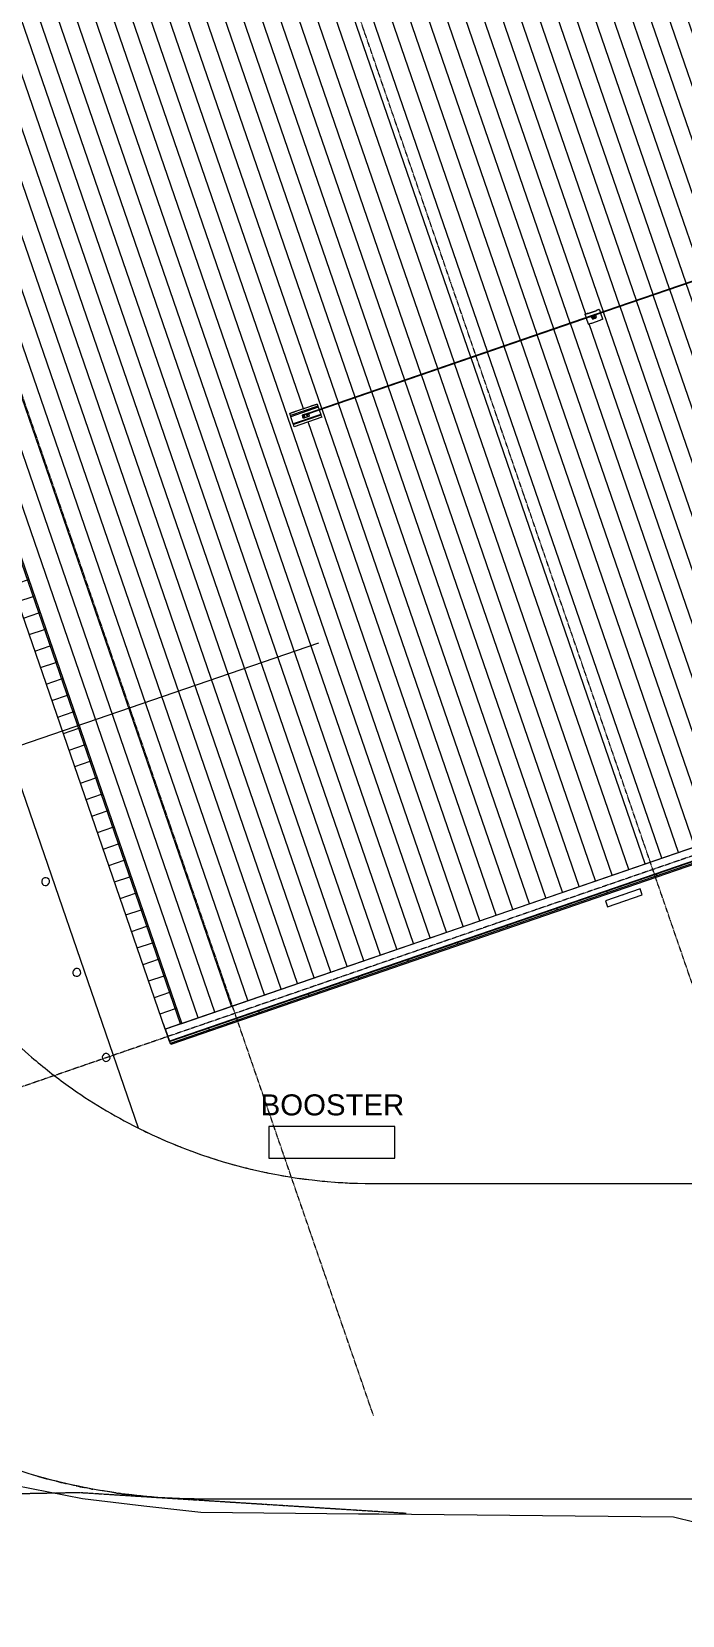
# Model space of a CAD drawing. Header units: millimetres. Extents: x -2478825 to -2336182, y 3945451 to 4053958.
# Drawn here: x -2448930 to -2436555, y 3946449 to 3976563 of the extents above; entities that cross this region are included whole.
import ezdxf

# ---------------------------------------------------------------- set-up
doc = ezdxf.new("R2010")
doc.units = ezdxf.units.MM
doc.linetypes.add('AEC_Double Dash', pattern=[39, 15, -4, 6, -4, 6, -4])
doc.linetypes.add('Grid Line', pattern=[21, 12, -3, 3, -3])
for name, color, linetype, lineweight in [('A-FLOR', 192, 'Continuous', 5), ('A-GENM', 13, 'Continuous', 5), ('A-ROOF', 132, 'Continuous', 5), ('A-ROOF-OTLN', 132, 'Continuous', 5), ('A-ROOF-PATT', 132, 'Continuous', 5), ('A-WALL', 113, 'Continuous', 5), ('C-PROP-LINE', 91, 'AEC_Double Dash', 13), ('C-TOPO', 7, 'Continuous', 5), ('F-FIRE', 13, 'Continuous', 5), ('G-ANNO-SYMB', 111, 'Continuous', 5), ('G-ANNO-TEXT', 231, 'Continuous', 5), ('Q-SPCQ', 91, 'Continuous', 5), ('S-GRID', 1, 'Continuous', 5)]:
    doc.layers.add(name, color=color, linetype=linetype, lineweight=lineweight)
doc.styles.add('Arial_1', font='arial.ttf', dxfattribs={"height": 400})

# ---------------------------------------------------------------- blocks, each defined once
blk = doc.blocks.new('Generic Models 6 - Generic Models 2-971374-ROOF - Part A')
at = {"layer": 'A-GENM'}
for p, q in [((-2444421, 3955744), (-2444421, 3955144)), ((-2442021, 3955744), (-2444421, 3955744)), ((-2442021, 3955144), (-2442021, 3955744)), ((-2444421, 3955144), (-2442021, 3955144))]:
    blk.add_line(p, q, dxfattribs=at)
blk = doc.blocks.new('Hydrant_double2 - Hydrant_double-1019330-ROOF - Part A')
at = {"layer": 'F-FIRE'}
for p, q in [((-2397509, 3973380), (-2398171, 3973152)), ((-2398132, 3973039), (-2397470, 3973267)), ((-2397470, 3973267), (-2397509, 3973380)), ((-2398171, 3973152), (-2398132, 3973039))]:
    blk.add_line(p, q, dxfattribs=at)
for start, end in [(99.2863, 118.7145), (279.2863, 298.7145)]:
    blk.add_arc((-2397820, 3973209), 60, start, end, dxfattribs=at)
blk = doc.blocks.new('Static Line_Sayfa_Metal Deck_Pan Mount - Up to 15 _ pitch - Max 2 Users-1845874-ROOF - Part A')
at = {"layer": 'Q-SPCQ'}
for p, q in [((-2350648, 4001334), (-2438250, 3971170)), ((-2438248, 3971163), (-2350646, 4001327)), ((-2438250, 3971171), (-2443680, 3969303)), ((-2443677, 3969295), (-2438247, 3971163)), ((-2438361, 3971204), (-2438409, 3971187)), ((-2438409, 3971187), (-2438408, 3971187)), ((-2438408, 3971187), (-2438361, 3971203)), ((-2438408, 3971187), (-2438405, 3971177)), ((-2438405, 3971178), (-2438405, 3971177)), ((-2438405, 3971177), (-2438386, 3971123)), ((-2438362, 3971203), (-2438399, 3971190)), ((-2438399, 3971190), (-2438363, 3971202)), ((-2438384, 3971116), (-2438347, 3971008)), ((-2438362, 3971203), (-2438349, 3971203)), ((-2438361, 3971203), (-2438361, 3971204)), ((-2438348, 3971203), (-2438361, 3971203)), ((-2438348, 3971203), (-2438192, 3971257)), ((-2438193, 3971257), (-2438347, 3971204)), ((-2438312, 3971151), (-2438316, 3971149)), ((-2438314, 3971144), (-2438316, 3971149)), ((-2438313, 3971141), (-2438314, 3971144)), ((-2438313, 3971139), (-2438308, 3971140)), ((-2438313, 3971139), (-2438313, 3971140)), ((-2438190, 3971194), (-2438310, 3971152)), ((-2438306, 3971140), (-2438186, 3971181)), ((-2438213, 3971187), (-2438289, 3971161)), ((-2438289, 3971161), (-2438289, 3971161)), ((-2438289, 3971161), (-2438288, 3971160)), ((-2438270, 3971108), (-2438284, 3971148)), ((-2438256, 3971129), (-2438256, 3971129)), ((-2438251, 3971099), (-2438204, 3971115)), ((-2438248, 3971131), (-2438248, 3971131)), ((-2438246, 3971131), (-2438246, 3971131)), ((-2438228, 3971138), (-2438228, 3971138)), ((-2438226, 3971138), (-2438226, 3971139)), ((-2438219, 3971142), (-2438219, 3971142)), ((-2438212, 3971186), (-2438213, 3971187)), ((-2438213, 3971187), (-2438213, 3971187)), ((-2438208, 3971174), (-2438195, 3971134)), ((-2438182, 3971265), (-2438192, 3971257)), ((-2438191, 3971257), (-2438180, 3971265)), ((-2438184, 3971195), (-2438188, 3971194)), ((-2438184, 3971195), (-2438182, 3971189)), ((-2438184, 3971182), (-2438180, 3971185)), ((-2438134, 3971282), (-2438182, 3971265)), ((-2438182, 3971265), (-2438134, 3971281)), ((-2438182, 3971265), (-2438182, 3971265)), ((-2438182, 3971189), (-2438180, 3971185)), ((-2438144, 3971278), (-2438181, 3971265)), ((-2438179, 3971266), (-2438144, 3971278)), ((-2438134, 3971281), (-2438134, 3971282)), ((-2438134, 3971281), (-2438131, 3971272)), ((-2438131, 3971272), (-2438131, 3971272)), ((-2438131, 3971272), (-2438112, 3971217)), ((-2438110, 3971211), (-2438073, 3971102)), ((-2438347, 3971008), (-2438344, 3970999)), ((-2438334, 3971002), (-2438344, 3970999)), ((-2438298, 3971014), (-2438334, 3971002)), ((-2438284, 3971014), (-2438298, 3971014)), ((-2438127, 3971069), (-2438283, 3971015)), ((-2438115, 3971077), (-2438126, 3971069)), ((-2438079, 3971090), (-2438114, 3971077)), ((-2438069, 3971093), (-2438078, 3971090)), ((-2438073, 3971102), (-2438069, 3971093)), ((-2443500, 3969482), (-2444022, 3969302)), ((-2443500, 3969482), (-2444022, 3969302)), ((-2443899, 3969345), (-2444022, 3969302)), ((-2444022, 3969303), (-2443899, 3969345)), ((-2444022, 3969303), (-2444022, 3969302)), ((-2444008, 3969262), (-2444022, 3969302)), ((-2444022, 3969302), (-2444022, 3969302)), ((-2443486, 3969442), (-2444008, 3969262)), ((-2443479, 3969420), (-2444001, 3969241)), ((-2443899, 3969345), (-2443899, 3969345)), ((-2443665, 3969311), (-2443788, 3969269)), ((-2443778, 3969270), (-2443687, 3969297)), ((-2443775, 3969388), (-2443761, 3969393)), ((-2443761, 3969392), (-2443775, 3969388)), ((-2443748, 3969397), (-2443761, 3969392)), ((-2443761, 3969393), (-2443748, 3969397)), ((-2443748, 3969397), (-2443748, 3969397)), ((-2443680, 3969303), (-2443680, 3969303)), ((-2443680, 3969302), (-2443680, 3969301)), ((-2443680, 3969302), (-2443679, 3969300)), ((-2443664, 3969308), (-2443665, 3969311)), ((-2443662, 3969302), (-2443663, 3969307)), ((-2443655, 3969283), (-2443661, 3969301)), ((-2443500, 3969482), (-2443623, 3969440)), ((-2443623, 3969440), (-2443500, 3969482)), ((-2443623, 3969440), (-2443623, 3969440)), ((-2443500, 3969482), (-2443500, 3969482)), ((-2443500, 3969482), (-2443486, 3969442)), ((-2443500, 3969482), (-2443500, 3969482)), ((-2443486, 3969442), (-2443479, 3969420)), ((-2443479, 3969420), (-2443464, 3969377)), ((-2443462, 3969370), (-2443432, 3969284)), ((-2444001, 3969241), (-2444008, 3969262)), ((-2443954, 3969104), (-2444001, 3969241)), ((-2443432, 3969284), (-2443954, 3969104)), ((-2443950, 3969091), (-2443954, 3969104)), ((-2443428, 3969271), (-2443950, 3969091)), ((-2443936, 3969051), (-2443950, 3969091)), ((-2443414, 3969230), (-2443936, 3969051)), ((-2443788, 3969269), (-2443787, 3969268)), ((-2443787, 3969269), (-2443786, 3969264)), ((-2443787, 3969268), (-2443786, 3969264)), ((-2443786, 3969264), (-2443786, 3969264)), ((-2443786, 3969264), (-2443785, 3969261)), ((-2443785, 3969261), (-2443778, 3969241)), ((-2443778, 3969241), (-2443770, 3969217)), ((-2443685, 3969293), (-2443776, 3969266)), ((-2443763, 3969214), (-2443707, 3969234)), ((-2443757, 3969248), (-2443757, 3969247)), ((-2443732, 3969255), (-2443732, 3969256)), ((-2443707, 3969234), (-2443650, 3969253)), ((-2443700, 3969267), (-2443700, 3969266)), ((-2443675, 3969275), (-2443676, 3969276)), ((-2443647, 3969259), (-2443655, 3969283)), ((-2443432, 3969284), (-2443428, 3969271)), ((-2443428, 3969271), (-2443414, 3969230))]:
    blk.add_line(p, q, dxfattribs=at)
at = {"layer": 'Q-SPCQ', "flags": 128}
for points in [[(-2438312, 3971151), (-2438312, 3971152), (-2438312, 3971152), (-2438311, 3971152), (-2438311, 3971152), (-2438311, 3971152), (-2438310, 3971152)], [(-2438306, 3971140), (-2438306, 3971140), (-2438307, 3971140), (-2438307, 3971140), (-2438308, 3971140), (-2438308, 3971140), (-2438308, 3971140)], [(-2438248, 3971131), (-2438248, 3971130), (-2438248, 3971130), (-2438248, 3971130), (-2438247, 3971129), (-2438247, 3971129), (-2438247, 3971128), (-2438247, 3971128), (-2438246, 3971128), (-2438246, 3971127), (-2438246, 3971127), (-2438246, 3971126), (-2438245, 3971126), (-2438245, 3971126), (-2438244, 3971126), (-2438244, 3971125), (-2438244, 3971125), (-2438243, 3971125), (-2438243, 3971124), (-2438243, 3971124), (-2438242, 3971124), (-2438242, 3971124), (-2438241, 3971124), (-2438241, 3971124), (-2438240, 3971123), (-2438240, 3971123), (-2438239, 3971123), (-2438239, 3971123), (-2438239, 3971123), (-2438238, 3971123), (-2438238, 3971123), (-2438237, 3971123), (-2438237, 3971123), (-2438236, 3971123), (-2438236, 3971123), (-2438235, 3971123), (-2438235, 3971123), (-2438234, 3971123), (-2438234, 3971123), (-2438233, 3971124), (-2438233, 3971124)], [(-2438246, 3971131), (-2438246, 3971131), (-2438246, 3971130), (-2438246, 3971130), (-2438246, 3971130), (-2438245, 3971129), (-2438245, 3971129), (-2438245, 3971129), (-2438245, 3971128), (-2438244, 3971128), (-2438244, 3971128), (-2438244, 3971128), (-2438244, 3971127), (-2438243, 3971127), (-2438243, 3971127), (-2438243, 3971127), (-2438242, 3971126), (-2438242, 3971126), (-2438242, 3971126), (-2438241, 3971126), (-2438241, 3971126), (-2438241, 3971125), (-2438240, 3971125), (-2438240, 3971125), (-2438240, 3971125), (-2438239, 3971125), (-2438239, 3971125), (-2438239, 3971125), (-2438238, 3971125), (-2438238, 3971125), (-2438237, 3971125), (-2438237, 3971125), (-2438237, 3971125), (-2438236, 3971125), (-2438236, 3971125), (-2438235, 3971125), (-2438235, 3971125), (-2438235, 3971125), (-2438234, 3971125), (-2438234, 3971125), (-2438234, 3971125)], [(-2438234, 3971125), (-2438233, 3971125), (-2438233, 3971125), (-2438233, 3971126), (-2438232, 3971126), (-2438232, 3971126), (-2438232, 3971126), (-2438231, 3971126), (-2438231, 3971127), (-2438231, 3971127), (-2438231, 3971127), (-2438230, 3971127), (-2438230, 3971128), (-2438230, 3971128), (-2438229, 3971128), (-2438229, 3971129), (-2438229, 3971129), (-2438229, 3971129), (-2438229, 3971130), (-2438228, 3971130), (-2438228, 3971130), (-2438228, 3971131), (-2438228, 3971131), (-2438228, 3971131), (-2438228, 3971132), (-2438228, 3971132), (-2438228, 3971132), (-2438227, 3971133), (-2438227, 3971133), (-2438227, 3971134), (-2438227, 3971134), (-2438227, 3971134), (-2438227, 3971135), (-2438227, 3971135), (-2438227, 3971136), (-2438227, 3971136), (-2438228, 3971136), (-2438228, 3971137), (-2438228, 3971137), (-2438228, 3971137), (-2438228, 3971138)], [(-2438233, 3971124), (-2438233, 3971124), (-2438232, 3971124), (-2438232, 3971124), (-2438232, 3971124), (-2438231, 3971125), (-2438231, 3971125), (-2438230, 3971125), (-2438230, 3971125), (-2438230, 3971126), (-2438229, 3971126), (-2438229, 3971126), (-2438229, 3971127), (-2438228, 3971127), (-2438228, 3971127), (-2438228, 3971128), (-2438227, 3971128), (-2438227, 3971128), (-2438227, 3971129), (-2438227, 3971129), (-2438226, 3971130), (-2438226, 3971130), (-2438226, 3971131), (-2438226, 3971131), (-2438226, 3971131), (-2438226, 3971132), (-2438226, 3971132), (-2438226, 3971133), (-2438225, 3971133), (-2438225, 3971134), (-2438225, 3971134), (-2438225, 3971135), (-2438225, 3971135), (-2438225, 3971136), (-2438225, 3971136), (-2438226, 3971137), (-2438226, 3971137), (-2438226, 3971137), (-2438226, 3971138), (-2438226, 3971138), (-2438226, 3971138)], [(-2438190, 3971194), (-2438190, 3971194), (-2438190, 3971194), (-2438189, 3971194), (-2438189, 3971194), (-2438188, 3971194), (-2438188, 3971194)], [(-2438184, 3971182), (-2438184, 3971182), (-2438185, 3971182), (-2438185, 3971182), (-2438185, 3971182), (-2438186, 3971182), (-2438186, 3971181)], [(-2443757, 3969247), (-2443757, 3969246), (-2443756, 3969246), (-2443756, 3969245), (-2443756, 3969245), (-2443756, 3969245), (-2443755, 3969244), (-2443755, 3969244), (-2443755, 3969243), (-2443754, 3969243), (-2443754, 3969242), (-2443754, 3969242), (-2443753, 3969242), (-2443753, 3969241), (-2443753, 3969241), (-2443752, 3969241), (-2443752, 3969240), (-2443751, 3969240), (-2443751, 3969240), (-2443750, 3969240), (-2443750, 3969239), (-2443749, 3969239), (-2443749, 3969239), (-2443749, 3969239), (-2443748, 3969239), (-2443748, 3969238), (-2443747, 3969238), (-2443747, 3969238), (-2443746, 3969238), (-2443745, 3969238), (-2443745, 3969238), (-2443744, 3969238), (-2443744, 3969238), (-2443743, 3969238), (-2443743, 3969238), (-2443742, 3969238), (-2443742, 3969238), (-2443741, 3969239), (-2443741, 3969239), (-2443740, 3969239), (-2443740, 3969239), (-2443739, 3969239), (-2443739, 3969239), (-2443738, 3969240), (-2443738, 3969240), (-2443738, 3969240), (-2443737, 3969240), (-2443737, 3969241), (-2443736, 3969241), (-2443736, 3969241), (-2443735, 3969242), (-2443735, 3969242), (-2443735, 3969242), (-2443734, 3969243), (-2443734, 3969243), (-2443734, 3969244), (-2443733, 3969244), (-2443733, 3969245), (-2443733, 3969245), (-2443733, 3969245), (-2443733, 3969246), (-2443732, 3969246), (-2443732, 3969247), (-2443732, 3969247), (-2443732, 3969248), (-2443732, 3969248), (-2443732, 3969249), (-2443732, 3969249), (-2443731, 3969250), (-2443731, 3969250), (-2443731, 3969251), (-2443731, 3969251), (-2443731, 3969252), (-2443732, 3969253), (-2443732, 3969253), (-2443732, 3969254), (-2443732, 3969254), (-2443732, 3969255), (-2443732, 3969255), (-2443732, 3969255)], [(-2443700, 3969266), (-2443700, 3969266), (-2443700, 3969265), (-2443699, 3969265), (-2443699, 3969264), (-2443699, 3969264), (-2443699, 3969264), (-2443698, 3969263), (-2443698, 3969263), (-2443698, 3969262), (-2443697, 3969262), (-2443697, 3969262), (-2443697, 3969261), (-2443696, 3969261), (-2443696, 3969261), (-2443695, 3969260), (-2443695, 3969260), (-2443695, 3969260), (-2443694, 3969259), (-2443694, 3969259), (-2443693, 3969259), (-2443693, 3969259), (-2443692, 3969258), (-2443692, 3969258), (-2443691, 3969258), (-2443691, 3969258), (-2443690, 3969258), (-2443690, 3969258), (-2443689, 3969258), (-2443689, 3969258), (-2443688, 3969258), (-2443688, 3969258), (-2443687, 3969258), (-2443687, 3969258), (-2443686, 3969258), (-2443686, 3969258), (-2443685, 3969258), (-2443685, 3969258), (-2443684, 3969258), (-2443684, 3969258), (-2443683, 3969259), (-2443683, 3969259), (-2443682, 3969259), (-2443682, 3969259), (-2443681, 3969259), (-2443681, 3969260), (-2443680, 3969260), (-2443680, 3969260), (-2443680, 3969261), (-2443679, 3969261), (-2443679, 3969261), (-2443678, 3969262), (-2443678, 3969262), (-2443678, 3969262), (-2443677, 3969263), (-2443677, 3969263), (-2443677, 3969264), (-2443676, 3969264), (-2443676, 3969265), (-2443676, 3969265), (-2443676, 3969265), (-2443676, 3969266), (-2443675, 3969266), (-2443675, 3969267), (-2443675, 3969267), (-2443675, 3969268), (-2443675, 3969268), (-2443675, 3969269), (-2443675, 3969269), (-2443675, 3969270), (-2443675, 3969271), (-2443675, 3969271), (-2443675, 3969272), (-2443675, 3969272), (-2443675, 3969273), (-2443675, 3969273), (-2443675, 3969274), (-2443675, 3969274), (-2443675, 3969275), (-2443675, 3969275)]]:
    blk.add_lwpolyline(points, dxfattribs=at)
at = {"layer": 'Q-SPCQ'}
for centre, major_axis, ratio, start_param, end_param in [((-2438396, 3971181), (9.46, 3.26), 0.996195, 1.570796, 3.141593), ((-2438396, 3971181), (9.46, 3.26), 0.996195, 1.570796, 3.141593), ((-2438363, 3971202), (0.946, 0.326), 0.087156, 0.252159, 1.570796), ((-2438362, 3971203), (0.946, 0.326), 0.087156, 0.252159, 1.570796), ((-2438348, 3971203), (0.946, 0.326), 0.087156, 3.393752, 4.712389), ((-2438347, 3971204), (0.946, 0.326), 0.087156, 3.393752, 3.833298), ((-2438347, 3971204), (0.946, 0.326), 0.087156, 4.492616, 4.712389), ((-2438347, 3971138), (66.2, 22.8), 0.087156, 0.229391, 0.458783), ((-2438256, 3971113), (14.2, 4.9), 0.996195, 3.141593, 4.712389), ((-2438256, 3971113), (14.2, 4.9), 0.996195, 3.403392, 4.147516), ((-2438237, 3971135), (18.8, 6.5), 0.996195, 1.570796, 3.141593), ((-2438237, 3971135), (18.8, 6.5), 0.996195, 1.570796, 4.712389), ((-2438237, 3971135), (11.1, 3.8), 0.996195, 1.570796, 4.712389), ((-2438237, 3971135), (18.8, 6.5), 0.996195, 0, 1.570796), ((-2438237, 3971135), (18.8, 6.5), 0.996195, 4.712389, 7.853982), ((-2438237, 3971135), (11.1, 3.8), 0.996195, 4.712389, 7.853982), ((-2438153, 3971205), (66.2, 22.8), 0.087156, 2.68281, 2.912201), ((-2438209, 3971130), (14.2, 4.9), 0.996195, 4.712389, 6.283185), ((-2438209, 3971130), (14.2, 4.9), 0.996195, 5.565007, 5.954166), ((-2438193, 3971257), (0.946, 0.326), 0.087156, 4.712389, 4.932162), ((-2438192, 3971257), (0.946, 0.326), 0.087156, 4.712389, 6.031026), ((-2438193, 3971257), (0.946, 0.326), 0.087156, 5.59148, 6.031026), ((-2438181, 3971265), (0.946, 0.326), 0.087156, 1.570796, 2.889433), ((-2438179, 3971266), (0.946, 0.326), 0.087156, 1.570796, 2.889433), ((-2438140, 3971269), (9.46, 3.26), 0.996195, 0, 1.570796), ((-2438141, 3971269), (9.46, 3.26), 0.996195, 0.785398, 1.570796), ((-2438337, 3971011), (9.46, 3.26), 0.996195, 3.141593, 4.712389), ((-2438337, 3971011), (9.46, 3.26), 0.996195, 3.403392, 4.692006), ((-2438298, 3971014), (0.946, 0.326), 0.087156, 0.252159, 1.570796), ((-2438283, 3971015), (0.946, 0.326), 0.087156, 3.393752, 4.712389), ((-2438127, 3971069), (0.946, 0.326), 0.087156, 4.712389, 6.031026), ((-2438114, 3971077), (0.946, 0.326), 0.087156, 1.570796, 2.889433), ((-2438082, 3971099), (9.46, 3.26), 0.996195, 4.712389, 6.283185), ((-2438082, 3971099), (9.46, 3.26), 0.996195, 4.974188, 6.283185), ((-2443680, 3969301), (16.5, 5.7), 0.087156, 4.258603, 6.030113), ((-2443680, 3969301), (7.09, 2.44), 0.087156, 0, 3.141593), ((-2443680, 3969301), (7.09, 2.44), 0.087156, 3.141593, 4.18879), ((-2443678, 3969296), (16.5, 5.7), 0.087156, 4.258603, 6.030113), ((-2443680, 3969301), (7.09, 2.44), 0.087156, 4.45059, 5.759587), ((-2443678, 3969296), (7.09, 2.44), 0.087156, 4.974188, 6.021386), ((-2443680, 3969301), (7.09, 2.44), 0.087156, 6.021386, 6.283185), ((-2443771, 3969274), (16.5, 5.7), 0.087156, 3.141593, 4.258603), ((-2443769, 3969269), (16.5, 5.7), 0.087156, 3.141593, 4.258603), ((-2443765, 3969219), (4.73, 1.63), 0.996195, 3.141593, 4.712389), ((-2443745, 3969252), (12.3, 4.2), 0.996195, 0, 3.141593), ((-2443745, 3969252), (12.3, 4.2), 0.996195, 3.141593, 6.283185), ((-2443688, 3969272), (12.3, 4.2), 0.996195, 0, 3.141593), ((-2443688, 3969272), (12.3, 4.2), 0.996195, 3.141593, 6.283185), ((-2443678, 3969296), (7.09, 2.44), 0.087156, 2.356194, 2.879793), ((-2443678, 3969296), (7.09, 2.44), 0.087156, 3.403392, 3.926991), ((-2443652, 3969258), (4.73, 1.63), 0.996195, 4.712389, 6.283185)]:
    blk.add_ellipse(centre, major_axis=major_axis, ratio=ratio, start_param=start_param, end_param=end_param, dxfattribs=at)
blk = doc.blocks.new('Roof Gutters3 - Roof Gutters-1885272-ROOF - Part A')
at = {"layer": 'A-ROOF-PATT'}
h = blk.add_hatch(dxfattribs=at)
h.set_pattern_fill('FP_8', color=256, style=0, pattern_type=2)
h.set_pattern_definition([(18.947, (-2449622.34, 3966979.72), (-108.177, 313.599), [])])
h.paths.add_polyline_path([(-2446389, 3957596), (-2446097, 3957697), (-2452570, 3976462), (-2452862, 3976361), (-2446389, 3957598)])
h = blk.add_hatch(dxfattribs=at)
h.set_pattern_fill('FP_9', color=256, style=0, pattern_type=2)
h.set_pattern_definition([(20.533, (-2449593.7, 3966981.42), (-108.177, 313.599), [])])
h.paths.add_polyline_path([(-2446097, 3957696), (-2446071, 3957706), (-2452544, 3976471), (-2452570, 3976462), (-2446097, 3957697)])
at = {"layer": 'A-ROOF'}
for p, q in [((-2446389, 3957596), (-2452862, 3976361)), ((-2446097, 3957696), (-2452570, 3976462)), ((-2446071, 3957706), (-2452544, 3976471)), ((-2446097, 3957696), (-2446389, 3957596)), ((-2446071, 3957706), (-2446097, 3957696))]:
    blk.add_line(p, q, dxfattribs=at)
blk = doc.blocks.new('Bollard_Typical - 150mm Diameter - BOL001 _fixed_-V24-ROOF - Part A')
at = {"layer": 'Q-SPCQ'}
for start, end in [(360, 180), (180, 0)]:
    blk.add_arc((1.2, -75), 75, start, end, dxfattribs=at)
blk = doc.blocks.new('Family - ___-240017-ROOF - Part A')
at = {"layer": 'C-PROP-LINE'}
for p, q in [((-2456174, 3948633), (-2448033, 3948786)), ((-2448033, 3948786), (-2441808, 3948392))]:
    blk.add_line(p, q, dxfattribs=at)

msp = doc.modelspace()

# ---------------------------------------------------------------- hatches: boundary and pattern name
at = {"layer": 'A-ROOF-PATT'}
h = msp.add_hatch(dxfattribs=at)
h.set_pattern_fill('FP_1', color=256, style=0, pattern_type=2)
h.set_pattern_definition([(109, (-11202.03, 32533.07), (-314.857686, -108.414195), [])])
h.paths.add_polyline_path([(-2446076, 3957704), (-2397831, 3974316), (-2397038, 3972013), (-2343541, 3990151), (-2343541, 3999055), (-2343058, 3999185), (-2343370, 4000090), (-2345559, 4000677), (-2343740, 4001164), (-2347571, 4012292), (-2347798, 4012213), (-2452444, 3976181), (-2446071, 3957706)])
h.paths.add_polyline_path([(-2347449, 4002429), (-2347449, 4002428), (-2347451, 4002429)])
h.paths.add_polyline_path([(-2348321, 4002129), (-2348327, 4002126), (-2348326, 4002127)])
h.paths.add_polyline_path([(-2440144, 3970512), (-2440152, 3970508), (-2440144, 3970511)])
h.paths.add_polyline_path([(-2440480, 3970396), (-2440480, 3970395), (-2440481, 3970396)])
h.paths.add_polyline_path([(-2441352, 3970096), (-2441357, 3970093), (-2441357, 3970094)])
h.paths.add_polyline_path([(-2443936, 3969051), (-2444022, 3969303), (-2443500, 3969482), (-2443464, 3969377), (-2438387, 3971126), (-2438408, 3971187), (-2438361, 3971203), (-2438349, 3971201), (-2438348, 3971203), (-2438347, 3971204), (-2438191, 3971257), (-2438191, 3971257), (-2438179, 3971266), (-2438134, 3971281), (-2438112, 3971218), (-2432912, 3973009), (-2432933, 3973072), (-2432886, 3973088), (-2432873, 3973086), (-2432873, 3973088), (-2432872, 3973089), (-2432716, 3973142), (-2432716, 3973143), (-2432704, 3973151), (-2432659, 3973167), (-2432637, 3973103), (-2427437, 3974894), (-2427458, 3974957), (-2427411, 3974973), (-2427398, 3974971), (-2427398, 3974974), (-2427397, 3974974), (-2427241, 3975027), (-2427241, 3975028), (-2427229, 3975036), (-2427184, 3975052), (-2427162, 3974988), (-2421962, 3976779), (-2421983, 3976843), (-2421936, 3976858), (-2421923, 3976856), (-2421922, 3976859), (-2421922, 3976859), (-2421766, 3976913), (-2421766, 3976913), (-2421754, 3976922), (-2421709, 3976937), (-2421687, 3976874), (-2416487, 3978664), (-2416508, 3978728), (-2416461, 3978743), (-2416448, 3978741), (-2416447, 3978744), (-2416436, 3978748), (-2416290, 3978798), (-2416291, 3978798), (-2416279, 3978807), (-2416234, 3978822), (-2416212, 3978759), (-2411012, 3980550), (-2411033, 3980613), (-2410986, 3980629), (-2410973, 3980627), (-2410972, 3980629), (-2410972, 3980630), (-2410815, 3980683), (-2410816, 3980683), (-2410804, 3980692), (-2410759, 3980707), (-2410737, 3980644), (-2405536, 3982435), (-2405558, 3982498), (-2405511, 3982514), (-2405498, 3982512), (-2405497, 3982515), (-2405497, 3982515), (-2405340, 3982568), (-2405340, 3982569), (-2405329, 3982577), (-2405284, 3982593), (-2405262, 3982529), (-2400061, 3984320), (-2400083, 3984383), (-2400036, 3984399), (-2400023, 3984397), (-2400022, 3984400), (-2400022, 3984400), (-2399865, 3984453), (-2399865, 3984454), (-2399854, 3984462), (-2399809, 3984478), (-2399787, 3984414), (-2394586, 3986205), (-2394608, 3986269), (-2394561, 3986284), (-2394548, 3986282), (-2394547, 3986285), (-2394547, 3986285), (-2394390, 3986339), (-2394390, 3986339), (-2394379, 3986348), (-2394334, 3986363), (-2394312, 3986300), (-2389111, 3988090), (-2389133, 3988154), (-2389086, 3988169), (-2389073, 3988167), (-2389072, 3988170), (-2389072, 3988170), (-2388915, 3988224), (-2388915, 3988224), (-2388904, 3988233), (-2388859, 3988248), (-2388837, 3988185), (-2383636, 3989976), (-2383658, 3990039), (-2383611, 3990055), (-2383598, 3990053), (-2383597, 3990055), (-2383597, 3990056), (-2383440, 3990109), (-2383440, 3990109), (-2383429, 3990118), (-2383384, 3990133), (-2383362, 3990070), (-2378161, 3991861), (-2378183, 3991924), (-2378136, 3991940), (-2378123, 3991938), (-2378122, 3991941), (-2378122, 3991941), (-2377965, 3991994), (-2377965, 3991995), (-2377954, 3992003), (-2377909, 3992019), (-2377887, 3991955), (-2372686, 3993746), (-2372708, 3993809), (-2372661, 3993825), (-2372648, 3993823), (-2372647, 3993826), (-2372647, 3993826), (-2372490, 3993879), (-2372490, 3993880), (-2372479, 3993888), (-2372434, 3993904), (-2372412, 3993840), (-2367211, 3995631), (-2367233, 3995695), (-2367186, 3995710), (-2367173, 3995708), (-2367172, 3995711), (-2367172, 3995711), (-2367015, 3995765), (-2367015, 3995765), (-2367004, 3995774), (-2366959, 3995789), (-2366937, 3995726), (-2361736, 3997516), (-2361758, 3997580), (-2361711, 3997595), (-2361698, 3997593), (-2361697, 3997596), (-2361697, 3997596), (-2361540, 3997650), (-2361540, 3997650), (-2361529, 3997659), (-2361484, 3997674), (-2361462, 3997611), (-2356261, 3999402), (-2356283, 3999465), (-2356236, 3999481), (-2356223, 3999479), (-2356222, 3999481), (-2356222, 3999482), (-2356065, 3999535), (-2356065, 3999535), (-2356054, 3999544), (-2356009, 3999559), (-2355987, 3999496), (-2350786, 4001287), (-2350808, 4001350), (-2350761, 4001366), (-2350748, 4001364), (-2350747, 4001367), (-2350746, 4001367), (-2350590, 4001420), (-2350590, 4001421), (-2350579, 4001429), (-2350534, 4001445), (-2350512, 4001381), (-2345436, 4003132), (-2345472, 4003236), (-2344950, 4003416), (-2344863, 4003164), (-2345385, 4002985), (-2345433, 4003124), (-2346492, 4002759), (-2346499, 4002756), (-2350509, 4001373), (-2350469, 4001256), (-2350515, 4001240), (-2350526, 4001234), (-2350526, 4001232), (-2350684, 4001178), (-2350684, 4001178), (-2350698, 4001177), (-2350743, 4001162), (-2350784, 4001279), (-2355984, 3999488), (-2355944, 3999371), (-2355990, 3999355), (-2356001, 3999349), (-2356001, 3999347), (-2356159, 3999293), (-2356159, 3999292), (-2356173, 3999292), (-2356218, 3999277), (-2356259, 3999394), (-2361459, 3997603), (-2361419, 3997486), (-2361465, 3997470), (-2361476, 3997464), (-2361476, 3997461), (-2361634, 3997407), (-2361634, 3997407), (-2361648, 3997407), (-2361693, 3997391), (-2361734, 3997509), (-2366935, 3995718), (-2366894, 3995601), (-2366940, 3995584), (-2366951, 3995579), (-2366951, 3995576), (-2367109, 3995522), (-2367109, 3995522), (-2367123, 3995522), (-2367168, 3995506), (-2367209, 3995624), (-2372410, 3993833), (-2372369, 3993715), (-2372415, 3993699), (-2372426, 3993693), (-2372426, 3993691), (-2372584, 3993637), (-2372584, 3993637), (-2372598, 3993636), (-2372643, 3993621), (-2372684, 3993738), (-2377885, 3991948), (-2377844, 3991830), (-2377890, 3991814), (-2377901, 3991808), (-2377901, 3991806), (-2378059, 3991752), (-2378059, 3991752), (-2378073, 3991751), (-2378118, 3991736), (-2378159, 3991853), (-2383360, 3990062), (-2383319, 3989945), (-2383365, 3989929), (-2383376, 3989923), (-2383376, 3989921), (-2383534, 3989867), (-2383534, 3989866), (-2383548, 3989866), (-2383593, 3989851), (-2383634, 3989968), (-2388835, 3988177), (-2388794, 3988060), (-2388840, 3988044), (-2388851, 3988038), (-2388851, 3988035), (-2389009, 3987981), (-2389009, 3987981), (-2389023, 3987981), (-2389068, 3987965), (-2389109, 3988083), (-2394310, 3986292), (-2394269, 3986175), (-2394315, 3986158), (-2394326, 3986153), (-2394326, 3986150), (-2394484, 3986096), (-2394484, 3986096), (-2394498, 3986096), (-2394543, 3986080), (-2394584, 3986198), (-2399785, 3984407), (-2399744, 3984289), (-2399790, 3984273), (-2399801, 3984267), (-2399801, 3984265), (-2399959, 3984211), (-2399959, 3984211), (-2399973, 3984210), (-2400018, 3984195), (-2400059, 3984312), (-2405260, 3982522), (-2405219, 3982404), (-2405265, 3982388), (-2405276, 3982382), (-2405277, 3982380), (-2405434, 3982326), (-2405434, 3982326), (-2405448, 3982325), (-2405493, 3982310), (-2405534, 3982427), (-2410735, 3980636), (-2410694, 3980519), (-2410740, 3980503), (-2410751, 3980497), (-2410752, 3980495), (-2410909, 3980441), (-2410909, 3980440), (-2410923, 3980440), (-2410969, 3980425), (-2411009, 3980542), (-2416210, 3978751), (-2416169, 3978634), (-2416218, 3978616), (-2416226, 3978612), (-2416227, 3978609), (-2416384, 3978555), (-2416384, 3978555), (-2416398, 3978555), (-2416444, 3978539), (-2416484, 3978657), (-2421685, 3976866), (-2421644, 3976749), (-2421691, 3976732), (-2421701, 3976727), (-2421702, 3976724), (-2421859, 3976670), (-2421859, 3976670), (-2421873, 3976670), (-2421919, 3976654), (-2421959, 3976772), (-2427160, 3974981), (-2427119, 3974863), (-2427166, 3974847), (-2427176, 3974841), (-2427177, 3974839), (-2427334, 3974785), (-2427334, 3974785), (-2427348, 3974784), (-2427394, 3974769), (-2427434, 3974886), (-2432635, 3973096), (-2432594, 3972978), (-2432641, 3972962), (-2432651, 3972956), (-2432652, 3972954), (-2432809, 3972900), (-2432809, 3972900), (-2432823, 3972899), (-2432869, 3972884), (-2432909, 3973001), (-2438110, 3971210), (-2438069, 3971093), (-2438116, 3971077), (-2438126, 3971071), (-2438127, 3971069), (-2438284, 3971015), (-2438284, 3971014), (-2438298, 3971014), (-2438344, 3970999), (-2438386, 3971116), (-2438470, 3971087), (-2438550, 3971060), (-2438555, 3971057), (-2443461, 3969368), (-2443414, 3969230), (-2443935, 3969051)])
h.paths.add_polyline_path([(-2441577, 3970017), (-2441558, 3970025), (-2441567, 3970021), (-2441577, 3970018)])
h.paths.add_polyline_path([(-2441243, 3970134), (-2441233, 3970137), (-2441242, 3970134)])
h.paths.add_polyline_path([(-2438692, 3971010), (-2438673, 3971017), (-2438682, 3971014), (-2438691, 3971010)])
h.paths.add_polyline_path([(-2348547, 4002050), (-2348527, 4002057), (-2348536, 4002054), (-2348546, 4002050)])
h.paths.add_polyline_path([(-2348213, 4002167), (-2348202, 4002169), (-2348212, 4002167)])
h.paths.add_polyline_path([(-2347133, 4002539), (-2347119, 4002543), (-2347129, 4002540)])
h.paths.add_polyline_path([(-2345662, 4003044), (-2345643, 4003051), (-2345652, 4003048), (-2345661, 4003045)])

# ---------------------------------------------------------------- linework, layer by layer
at = {"layer": 'A-FLOR'}
for p, q in [((-2446898, 3955712), (-2451204, 3968218)), ((-2442441, 3954660), (-2433795, 3954660)), ((-2435128, 3948660), (-2445704, 3948660))]:
    msp.add_line(p, q, dxfattribs=at)
msp.add_arc((-2442441, 3964627), 9967, 243.4384, 270, dxfattribs=at)
for points, knots in [([(-2451870, 3961397), (-2451703, 3960909), (-2451293, 3959960), (-2450466, 3958649), (-2449640, 3957703), (-2449098, 3957206), (-2448930, 3957062)], [-1, -1, -1, -1, -0.875, -0.75, -0.625, -0.5714286, -0.5714286, -0.5714286, -0.5714286]), ([(-2448930, 3957062), (-2448706, 3956870), (-2448069, 3956370), (-2447368, 3955948), (-2446903, 3955715), (-2446898, 3955712)], [-0.5714286, -0.5714286, -0.5714286, -0.5714286, -0.5, -0.375, -0.3736793, -0.3736793, -0.3736793, -0.3736793]), ([(-2445576, 3955166), (-2445545, 3955156), (-2445486, 3955136), (-2445427, 3955118), (-2445400, 3955109)], [-0.2579102, -0.2579102, -0.2579102, -0.2579102, -0.25, -0.24292183, -0.24292183, -0.24292183, -0.24292183])]:
    msp.add_open_spline(points, degree=3, knots=knots, dxfattribs=at)
for points in [[(-2446885, 3955706), (-2446831, 3955679), (-2446776, 3955652), (-2446721, 3955626)], [(-2446565, 3955553), (-2446510, 3955528), (-2446455, 3955504), (-2446400, 3955480)], [(-2446240, 3955412), (-2446184, 3955389), (-2446128, 3955367), (-2446072, 3955345)], [(-2445910, 3955283), (-2445852, 3955262), (-2445795, 3955241), (-2445737, 3955221)], [(-2445237, 3955060), (-2445180, 3955044), (-2445122, 3955027), (-2445064, 3955011)], [(-2444895, 3954967), (-2444838, 3954952), (-2444782, 3954939), (-2444725, 3954925)], [(-2444550, 3954886), (-2444491, 3954873), (-2444432, 3954861), (-2444373, 3954849)], [(-2444203, 3954817), (-2444140, 3954806), (-2444076, 3954795), (-2444012, 3954785)], [(-2443853, 3954761), (-2443788, 3954751), (-2443722, 3954742), (-2443656, 3954734)], [(-2443502, 3954717), (-2443436, 3954709), (-2443370, 3954703), (-2443304, 3954697)], [(-2443147, 3954685), (-2443029, 3954677), (-2442912, 3954670), (-2442794, 3954666)], [(-2445704, 3948660), (-2446442, 3948660), (-2447917, 3948804), (-2450047, 3949442), (-2452014, 3950479), (-2453167, 3951411), (-2453693, 3951928)]]:
    msp.add_open_spline(points, degree=3, dxfattribs=at)
at = {"layer": 'A-ROOF'}
msp.add_line((-2446076, 3957704), (-2397831, 3974316), dxfattribs=at)
at = {"layer": 'A-ROOF-OTLN'}
for p, q in [((-2397830, 3974312), (-2446384, 3957593)), ((-2397754, 3974084), (-2446306, 3957366)), ((-2397730, 3974023), (-2446285, 3957305)), ((-2446384, 3957593), (-2446386, 3957597)), ((-2446304, 3957361), (-2446384, 3957593)), ((-2446285, 3957305), (-2446291, 3957323))]:
    msp.add_line(p, q, dxfattribs=at)
at = {"layer": 'A-WALL'}
for p, q in [((-2438000, 3960221), (-2429491, 3963151)), ((-2433260, 3961811), (-2439878, 3959532)), ((-2437055, 3960546), (-2437042, 3960508)), ((-2442728, 3958593), (-2438000, 3960221)), ((-2438000, 3960221), (-2437987, 3960183)), ((-2438946, 3959895), (-2438933, 3959857)), ((-2439878, 3959532), (-2446294, 3957322)), ((-2439891, 3959569), (-2439878, 3959532)), ((-2440837, 3959244), (-2440824, 3959206)), ((-2441782, 3958918), (-2441769, 3958880)), ((-2446307, 3957360), (-2442728, 3958593)), ((-2442728, 3958593), (-2442715, 3958555)), ((-2443673, 3958267), (-2443660, 3958229)), ((-2444619, 3957942), (-2444606, 3957904)), ((-2446309, 3957360), (-2446424, 3957694)), ((-2445564, 3957616), (-2445551, 3957578)), ((-2446307, 3957360), (-2446294, 3957322))]:
    msp.add_line(p, q, dxfattribs=at)
at = {"layer": 'C-TOPO'}
for p, q in [((-2447962, 3948661), (-2450723, 3949207)), ((-2448763, 3949078), (-2448914, 3949121)), ((-2448647, 3949046), (-2448633, 3949043)), ((-2448285, 3948956), (-2448275, 3948954)), ((-2448170, 3948930), (-2448259, 3948950)), ((-2447907, 3948875), (-2447963, 3948886)), ((-2447918, 3948877), (-2447913, 3948876)), ((-2447823, 3948859), (-2447816, 3948858)), ((-2447060, 3948557), (-2447962, 3948661)), ((-2447570, 3948814), (-2447581, 3948816)), ((-2447565, 3948813), (-2447570, 3948814)), ((-2447545, 3948810), (-2447565, 3948813)), ((-2446796, 3948527), (-2447060, 3948557)), ((-2445715, 3948402), (-2446796, 3948527)), ((-2446080, 3948666), (-2446101, 3948667)), ((-2445762, 3948660), (-2445771, 3948660)), ((-2445753, 3948660), (-2445762, 3948660)), ((-2442713, 3948374), (-2445715, 3948402)), ((-2442329, 3948370), (-2442713, 3948374)), ((-2436723, 3948318), (-2442329, 3948370)), ((-2429234, 3946449), (-2436723, 3948318))]:
    msp.add_line(p, q, dxfattribs=at)
at = {"layer": 'C-TOPO', "flags": 128}
for points in [[(-2448705, 3949062), (-2448734, 3949070), (-2448763, 3949078)], [(-2448619, 3949039), (-2448662, 3949050), (-2448705, 3949062)], [(-2448519, 3949013), (-2448569, 3949026), (-2448619, 3949039)], [(-2448391, 3948981), (-2448455, 3948997), (-2448519, 3949013)], [(-2448266, 3948952), (-2448281, 3948955), (-2448391, 3948981)], [(-2448081, 3948911), (-2448126, 3948920), (-2448170, 3948930)], [(-2447963, 3948886), (-2448022, 3948898), (-2448081, 3948911)], [(-2447804, 3948855), (-2447884, 3948870), (-2447900, 3948873)], [(-2447581, 3948816), (-2447674, 3948831), (-2447766, 3948848)], [(-2447327, 3948776), (-2447446, 3948794), (-2447533, 3948808)], [(-2447238, 3948764), (-2447263, 3948767), (-2447288, 3948771)], [(-2447115, 3948748), (-2447124, 3948749), (-2447132, 3948750)], [(-2446931, 3948726), (-2447023, 3948737), (-2447115, 3948748)], [(-2446781, 3948711), (-2446856, 3948718), (-2446931, 3948726)], [(-2446778, 3948711), (-2446779, 3948711), (-2446781, 3948711)], [(-2446704, 3948704), (-2446741, 3948707), (-2446778, 3948711)], [(-2446650, 3948699), (-2446677, 3948702), (-2446704, 3948704)], [(-2446440, 3948684), (-2446545, 3948691), (-2446650, 3948699)], [(-2446440, 3948684), (-2446440, 3948684), (-2446440, 3948684)], [(-2446293, 3948675), (-2446366, 3948679), (-2446440, 3948684)], [(-2446200, 3948671), (-2446247, 3948673), (-2446293, 3948675)], [(-2446173, 3948670), (-2446187, 3948670), (-2446200, 3948671)], [(-2446101, 3948667), (-2446137, 3948668), (-2446173, 3948670)], [(-2445771, 3948660), (-2445936, 3948662), (-2446059, 3948665)]]:
    msp.add_lwpolyline(points, dxfattribs=at)
at = {"layer": 'C-TOPO'}
for start, end in [(254.1301, 255.0282), (256.0242, 256.8925), (257.9428, 258.7531)]:
    msp.add_arc((-2445704, 3960060), 11400, start, end, dxfattribs=at)
for centre, major_axis, ratio, start_param, end_param in [((-2445689, 3960187), (1318, 11453), 0.994377, 3.071325, 3.074664), ((-2445591, 3959842), (10706, 3730), 0.984701, 4.227953, 4.231434), ((-2445704, 3960060), (1345, 11321), 0.999982, 3.1248, 3.134225), ((-2445704, 3960060), (-4, 11400), 0.999987, 3.136969, 3.141267)]:
    msp.add_ellipse(centre, major_axis=major_axis, ratio=ratio, start_param=start_param, end_param=end_param, dxfattribs=at)
at = {"layer": 'G-ANNO-SYMB'}
msp.add_line((-2453274, 3961571), (-2443468, 3964944), dxfattribs=at)
at = {"layer": 'S-GRID', "linetype": 'Grid Line'}
for p, q in [((-2434482, 3952982), (-2456055, 4015631)), ((-2442429, 3950246), (-2464001, 4012895)), ((-2338592, 3994556), (-2467185, 3950277))]:
    msp.add_line(p, q, dxfattribs=at)

# ---------------------------------------------------------------- block references
at = {"layer": 'A-GENM'}
msp.add_blockref('Generic Models 6 - Generic Models 2-971374-ROOF - Part A', (0, 0), dxfattribs=at)
at = {"layer": 'A-ROOF'}
msp.add_blockref('Roof Gutters3 - Roof Gutters-1885272-ROOF - Part A', (0, 0), dxfattribs=at)
at = {"layer": 'C-PROP-LINE'}
msp.add_blockref('Family - ___-240017-ROOF - Part A', (0, 0), dxfattribs=at)
at = {"layer": 'F-FIRE'}
msp.add_blockref('Hydrant_double2 - Hydrant_double-1019330-ROOF - Part A', (-39847, -13117), dxfattribs=at)
at = {"layer": 'Q-SPCQ'}
msp.add_blockref('Static Line_Sayfa_Metal Deck_Pan Mount - Up to 15 _ pitch - Max 2 Users-1845874-ROOF - Part A', (0, 0), dxfattribs=at)
at = {"layer": 'Q-SPCQ', "rotation": 14.44475166208499}
for p in [(-2448685, 3960473), (-2448092, 3958747), (-2447533, 3957129)]:
    msp.add_blockref('Bollard_Typical - 150mm Diameter - BOL001 _fixed_-V24-ROOF - Part A', p, dxfattribs=at)

# ---------------------------------------------------------------- texts
at = {"layer": 'G-ANNO-TEXT', "color": 253, "insert": (-2444575, 3956355), "char_height": 400, "width": 3367.09, "attachment_point": 1, "style": 'Arial_1'}
msp.add_mtext('BOOSTER', dxfattribs=at)

doc.saveas('drawing.dxf')
